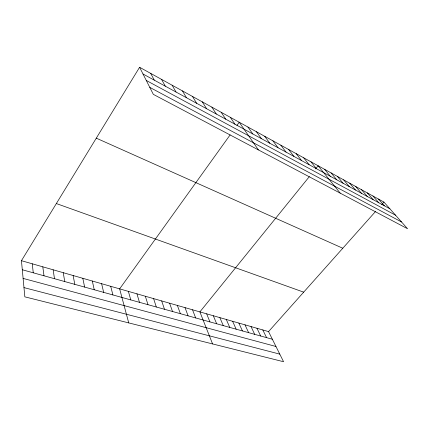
<?xml version="1.0" encoding="UTF-8"?>
<svg xmlns="http://www.w3.org/2000/svg" width="429" height="429" viewBox="0 0 429 429"><rect width="100%" height="100%" fill="white"/><g stroke="black" fill="none" stroke-linecap="round" stroke-linejoin="round"><path stroke-width="0.64" d="M21.45 260.698L268.549 331.596L283.569 361.733L24.839 296.847L21.45 260.698L139.591 67.267L383.917 202.07L407.55 228.743L153.325 94.359L139.591 67.267M230.132 134.888L119.637 288.873L128.727 322.898M236.937 125.413L239.216 122.233L258.408 149.903M309.33 176.635L199.882 311.894L212.569 343.924M315.605 168.887L318.125 165.771L340.24 193.163M268.549 331.596L375.691 211.309M381.746 204.51L383.917 202.07M23.976 287.607L279.783 354.129M23.112 278.405L275.97 346.487M22.303 269.761L272.361 339.248M56.355 203.55L303.684 292.154M96.294 138.159L342.787 248.246M149.785 87.371L401.56 221.986M146.278 80.454L395.559 215.208M143.002 73.997L389.891 208.81M378.469 199.061L384.416 205.823M372.919 195.999L378.839 202.778M367.272 192.884L373.16 199.678M361.518 189.715L367.38 196.52M355.662 186.481L361.486 193.302M349.699 183.188L355.485 190.026M343.618 179.837L349.367 186.685M337.425 176.421L343.13 183.28M331.113 172.935L336.776 179.81M324.683 169.385L330.298 176.271M310.977 161.83L316.484 168.731M303.684 157.802L309.127 164.709M296.23 153.689L301.614 160.607M288.615 149.49L293.929 156.413M280.834 145.195L286.073 152.123M272.882 140.809L278.04 147.737M264.747 136.32L269.825 143.248M256.429 131.73L261.422 138.664M247.919 127.038L252.82 133.966M230.309 117.321L235.001 124.233M221.187 112.285L225.772 119.192M211.846 107.132L216.313 114.028M202.273 101.855L206.617 108.735M192.471 96.445L196.68 103.309M182.422 90.9L186.492 97.742M172.12 85.215L176.04 92.037M161.556 79.386L165.315 86.181M150.713 73.407L154.306 80.169M262.8 329.949L266.57 337.639M256.955 328.271L260.682 336.004M251.024 326.571L254.697 334.341M244.991 324.839L248.616 332.652M238.862 323.08L242.433 330.931M232.631 321.294L236.154 329.188M226.298 319.476L229.762 327.413M219.863 317.626L223.262 325.606M213.315 315.749L216.656 323.766M206.655 313.84L209.931 321.9M192.524 309.786L195.662 317.937M185.028 307.636L188.084 315.83M177.392 305.443L180.368 313.685M169.611 303.212L172.501 311.497M161.679 300.933L164.484 309.271M153.598 298.616L156.306 306.998M145.356 296.251L147.967 304.681M136.953 293.838L139.457 302.316M128.378 291.382L130.781 299.903M110.714 286.309L112.891 294.932M101.609 283.698L103.662 292.369M92.315 281.033L94.241 289.752M82.829 278.308L84.62 287.076M73.139 275.531L74.791 284.347M63.245 272.694L64.752 281.558M53.137 269.793L54.488 278.705M42.803 266.827L43.999 275.788M32.245 263.797L33.269 272.806"/></g></svg>
